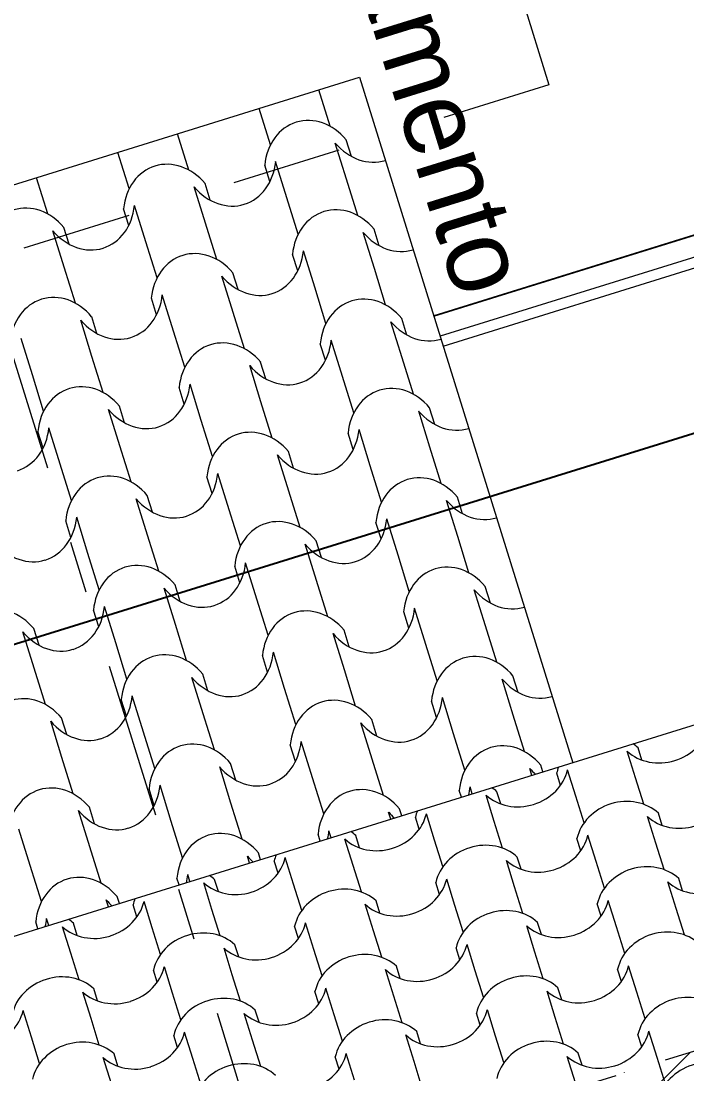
# Model space of a CAD drawing. Header units: metres. Extents: x -111189 to -108577, y -72951 to -72647.
# Drawn here: x -109748.625 to -109747.344, y -72917.476 to -72915.449 of the extents above; entities that cross this region are included whole.
import ezdxf

# ---------------------------------------------------------------- set-up
doc = ezdxf.new("R2010")
doc.units = ezdxf.units.M
doc.header["$MEASUREMENT"] = 0
doc.set_wipeout_variables(frame=1)
for name, pattern in [('Dashed', [0.423333, 0.211667, -0.211667]), ('OTK - Traço Ponto', [0.2, 0.1, -0.05, 0, -0.05]), ('OTK - Traço Ponto CORTES_ALÇ', [0.6, 0.3, -0.15, 0, -0.15]), ('Wipeout_Contour', [1, 0, -1])]:
    doc.linetypes.add(name, pattern=pattern)
for name, color, linetype in [('00 - Cotas Implantação', 7, 'Continuous'), ('00 - DESENHO 2D', 7, 'Continuous'), ('00 - Muros - Pormenores', 7, 'Continuous'), ('00 - TEXTO GERAL', 7, 'Continuous'), ('02 - PASSEIOS', 7, 'Continuous'), ('03 - COBERTURA', 7, 'Continuous'), ('03 - LAJES', 7, 'Continuous'), ('06 - ESCADAS _ GUARDAS', 7, 'Continuous'), ('07 - MUROS', 7, 'Continuous'), ('13 - IMPLANTAÇÃO (apoio).Layer Apoio', 7, 'Continuous'), ('14 - CORTES.Marcadores', 7, 'Continuous')]:
    doc.layers.add(name, color=color, linetype=linetype)
doc.styles.add('ESTILO_GERADO_2', font='malgunsl.ttf')
doc.styles.add('ESTILO_GERADO_3', font='AGENCYR.TTF')
doc.dimstyles.new('ESTILO_GERADO__1', dxfattribs={"dimtxt": 0.15, "dimasz": 0.095, "dimexe": 0.18, "dimexo": 0.5, "dimgap": 0, "dimtad": 1, "dimzin": 0, "dimdsep": 46, "dimtxsty": 'ESTILO_GERADO_2', "dimblk": 'ARROWHEAD_2', "dimblk1": 'ARROWHEAD_2', "dimblk2": 'ARROWHEAD_2', "dimcen": 0.09, "dimclrd": 7, "dimclre": 7, "dimclrt": 7, "dimadec": 0, "dimazin": 0, "dimtfac": 1, "dimtdec": 4, "dimtmove": 0, "dimatfit": 3, "dimfxl": 1, "dimtolj": 1, "dimtzin": 0, "dimarcsym": 0})
doc.dimstyles.new('ESTILO_GERADO__2', dxfattribs={"dimtxt": 0.15, "dimasz": 0.057, "dimexe": 0.18, "dimexo": 0.05, "dimgap": 0, "dimtad": 1, "dimzin": 0, "dimdsep": 46, "dimtxsty": 'ESTILO_GERADO_3', "dimblk": 'ARROWHEAD_2', "dimblk1": 'ARROWHEAD_2', "dimblk2": 'ARROWHEAD_2', "dimcen": 0.09, "dimclrd": 7, "dimclre": 7, "dimclrt": 7, "dimadec": 0, "dimazin": 0, "dimtfac": 1, "dimtdec": 4, "dimtmove": 0, "dimatfit": 3, "dimfxl": 1, "dimtolj": 1, "dimtzin": 0, "dimarcsym": 0})

# ---------------------------------------------------------------- blocks, each defined once
blk = doc.blocks.new('Malha_4_1', base_point=(-111170.9885, -72913.7301))
at = {"color": 254, "linetype": 'Wipeout_Contour', "lineweight": 0, "ltscale": 664729.494816}
blk.add_wipeout([(-111170.9885, -72913.7301), (-111169.5848, -72918.303), (-111163.4662, -72916.4009), (-111164.8874, -72911.8291), (-111165.9179, -72912.1735)], dxfattribs=at).dxf.layer = '07 - MUROS'
at = {"layer": '07 - MUROS', "color": 7, "linetype": 'Continuous', "lineweight": 13, "flags": 128}
blk.add_lwpolyline([(-111169.1639, -72916.6002), (-111170.0304, -72916.8695), (-111170.9885, -72913.7301), (-111165.9179, -72912.1735), (-111164.8874, -72911.8291), (-111163.9118, -72914.9675), (-111165.4397, -72915.4424)], dxfattribs=at)
blk = doc.blocks.new('Malha_8_1', base_point=(-111182.45, -72914.5203))
at = {"color": 254, "linetype": 'Wipeout_Contour', "lineweight": 0, "ltscale": 1861428.278801215}
blk.add_wipeout([(-111182.45, -72914.5203), (-111181.1398, -72916.9324), (-111179.283, -72920.3506), (-111178.6992, -72921.4255), (-111173.1932, -72931.5618), (-111171.3979, -72934.867), (-111163.9365, -72948.6033), (-111162.5896, -72948.18), (-111170.1617, -72934.1975), (-111171.9536, -72930.8885), (-111177.4458, -72920.7467), (-111178.0283, -72919.6711), (-111179.8807, -72916.2505), (-111181.0503, -72914.0907)], dxfattribs=at).dxf.layer = '02 - PASSEIOS'
blk = doc.blocks.new('Laje_10_1', base_point=(-111163.6747, -72914.895))
at = {"layer": '03 - LAJES', "color": 7, "linetype": 'Continuous', "lineweight": 13, "flags": 128}
blk.add_lwpolyline([(-111165.4393, -72915.4435), (-111163.6747, -72914.895), (-111163.5856, -72915.1814), (-111164.1191, -72915.3473), (-111163.941, -72915.9202)], dxfattribs=at)
blk = doc.blocks.new('Guarda_4_1', base_point=(-110957.0649, -73026.2797))
at = {"layer": '06 - ESCADAS _ GUARDAS', "color": 7, "linetype": 'Continuous', "lineweight": 13}
for p, q in [((-111163.8614, -72914.9949), (-111165.4274, -72915.4817)), ((-111165.4215, -72915.5008), (-111163.8363, -72915.008))]:
    blk.add_line(p, q, dxfattribs=at)
at = {"layer": '06 - ESCADAS _ GUARDAS', "color": 254, "linetype": 'Continuous', "lineweight": 13}
for p, q in [((-111163.8614, -72914.9949), (-111165.4274, -72915.4817)), ((-111165.4215, -72915.5008), (-111163.8363, -72915.008))]:
    blk.add_line(p, q, dxfattribs=at)
blk = doc.blocks.new('ARROWHEAD_2')
at = {"color": 0, "linetype": 'Continuous', "lineweight": 0}
for p, q in [((-0.378, -0.655), (0.378, 0.655)), ((0, 0), (-1, 0))]:
    blk.add_line(p, q, dxfattribs=at)
blk = doc.blocks.new('*D3305')
at = {"layer": '00 - Muros - Pormenores', "color": 7, "linetype": 'Continuous', "lineweight": -2, "transparency": 16777216}
for p, q in [((-109747.4711, -72911.6158), (-109747.5408, -72911.3914)), ((-109747.5418, -72911.5802), (-109754.7426, -72913.8187)), ((-109762.4061, -72916.201), (-109755.0294, -72913.9078)), ((-109762.2869, -72916.7765), (-109762.514, -72916.046))]:
    blk.add_line(p, q, dxfattribs=at)
at = {"layer": 'Defpoints', "color": 0, "linetype": 'Continuous', "transparency": 16777216}
for p in [(-109747.4562, -72911.6636), (-109762.4605, -72916.2179), (-109762.2721, -72916.8242)]:
    blk.add_point(p, dxfattribs=at)
at = {"layer": '00 - Muros - Pormenores', "color": 7, "linetype": 'Continuous', "lineweight": -2, "transparency": 16777216, "xscale": 0.05700000000000001, "yscale": 0.05700000000000001, "zscale": 0.05700000000000001}
for p, rotation in [((-109747.4874, -72911.5633), 17.26850926959835), ((-109762.4605, -72916.2179), 197.2685092695984)]:
    blk.add_blockref('ARROWHEAD_2', p, dxfattribs=dict(at, rotation=rotation))
at = {"layer": '00 - Muros - Pormenores', "color": 7, "linetype": 'Continuous', "lineweight": 5, "transparency": 16777216, "insert": (-109754.886, -72913.8632), "char_height": 0.15, "attachment_point": 5, "rotation": 17.2685, "style": 'ESTILO_GERADO_3'}
blk.add_mtext('\\A1;15.68', dxfattribs=at)
blk = doc.blocks.new('Viga_16_1', base_point=(-111165.5824, -72914.9833))
at = {"layer": '03 - COBERTURA', "color": 7, "linetype": 'Continuous', "lineweight": 13}
for p, q in [((-111169.3066, -72916.141), (-111165.5824, -72914.9833)), ((-111165.5824, -72914.9833), (-111165.1722, -72916.3029)), ((-111165.5824, -72914.9833), (-111165.1722, -72916.3029))]:
    blk.add_line(p, q, dxfattribs=at)
at = {"layer": '03 - COBERTURA', "color": 253, "linetype": 'Continuous', "lineweight": 9}
for p, q in [((-111165.6391, -72915.0775), (-111165.6608, -72915.0077)), ((-111165.7539, -72915.1131), (-111165.7756, -72915.0434)), ((-111165.9108, -72915.1619), (-111165.9325, -72915.0921)), ((-111165.598, -72915.1355), (-111165.608, -72915.1034)), ((-111166.0256, -72915.1976), (-111166.0473, -72915.1278)), ((-111165.6073, -72915.1797), (-111165.629, -72915.1099)), ((-111165.7221, -72915.2154), (-111165.7438, -72915.1456)), ((-111165.7549, -72915.1842), (-111165.7648, -72915.1522)), ((-111166.1824, -72915.2463), (-111166.2041, -72915.1766)), ((-111165.8697, -72915.2199), (-111165.8797, -72915.1879)), ((-111165.5856, -72915.2495), (-111165.6073, -72915.1797)), ((-111165.879, -72915.2641), (-111165.9007, -72915.1944)), ((-111165.9938, -72915.2998), (-111166.0155, -72915.2301)), ((-111165.7005, -72915.2851), (-111165.7221, -72915.2154)), ((-111166.0265, -72915.2687), (-111166.0365, -72915.2366)), ((-111165.8573, -72915.3339), (-111165.879, -72915.2641)), ((-111166.1506, -72915.3486), (-111166.1723, -72915.2788)), ((-111166.1413, -72915.3044), (-111166.1513, -72915.2723)), ((-111165.5539, -72915.3517), (-111165.5755, -72915.2819)), ((-111165.5446, -72915.3075), (-111165.5545, -72915.2754)), ((-111165.9721, -72915.3696), (-111165.9938, -72915.2998)), ((-111165.7014, -72915.3562), (-111165.7114, -72915.3242)), ((-111165.6687, -72915.3874), (-111165.6904, -72915.3176)), ((-111166.129, -72915.4183), (-111166.1506, -72915.3486)), ((-111165.5322, -72915.4215), (-111165.5539, -72915.3517)), ((-111165.8255, -72915.4361), (-111165.8472, -72915.3664)), ((-111165.8162, -72915.3919), (-111165.8262, -72915.3599)), ((-111165.647, -72915.4571), (-111165.6687, -72915.3874)), ((-111165.9731, -72915.4407), (-111165.983, -72915.4086)), ((-111165.9403, -72915.4718), (-111165.962, -72915.4021)), ((-111166.0972, -72915.5206), (-111166.1189, -72915.4508)), ((-111166.0879, -72915.4764), (-111166.0978, -72915.4443)), ((-111165.8038, -72915.5059), (-111165.8255, -72915.4361)), ((-111165.4911, -72915.4795), (-111165.5011, -72915.4474)), ((-111165.9186, -72915.5416), (-111165.9403, -72915.4718)), ((-111165.5004, -72915.5237), (-111165.5221, -72915.4539)), ((-111166.212, -72915.5563), (-111166.2337, -72915.4865)), ((-111165.6152, -72915.5594), (-111165.6369, -72915.4896)), ((-111165.6479, -72915.5282), (-111165.6579, -72915.4962)), ((-111166.0755, -72915.5903), (-111166.0972, -72915.5206)), ((-111165.7628, -72915.5639), (-111165.7727, -72915.5319)), ((-111165.4787, -72915.5935), (-111165.5004, -72915.5237)), ((-111165.7721, -72915.6081), (-111165.7937, -72915.5384)), ((-111166.1903, -72915.626), (-111166.212, -72915.5563)), ((-111165.8869, -72915.6438), (-111165.9085, -72915.5741)), ((-111165.5935, -72915.6291), (-111165.6152, -72915.5594)), ((-111165.9196, -72915.6127), (-111165.9296, -72915.5806)), ((-111165.7504, -72915.6779), (-111165.7721, -72915.6081)), ((-111166.0437, -72915.6926), (-111166.0654, -72915.6228)), ((-111166.0344, -72915.6484), (-111166.0444, -72915.6163)), ((-111165.4469, -72915.6957), (-111165.4686, -72915.6259)), ((-111165.4376, -72915.6515), (-111165.4476, -72915.6194)), ((-111165.8652, -72915.7136), (-111165.8869, -72915.6438)), ((-111166.1913, -72915.6971), (-111166.2012, -72915.6651)), ((-111166.1585, -72915.7283), (-111166.1802, -72915.6585)), ((-111165.5945, -72915.7002), (-111165.6044, -72915.6682)), ((-111165.5617, -72915.7314), (-111165.5834, -72915.6616)), ((-111166.022, -72915.7623), (-111166.0437, -72915.6926)), ((-111165.4252, -72915.7655), (-111165.4469, -72915.6957)), ((-111165.7186, -72915.7801), (-111165.7403, -72915.7104)), ((-111165.7093, -72915.7359), (-111165.7193, -72915.7039)), ((-111166.1368, -72915.798), (-111166.1585, -72915.7283)), ((-111165.5401, -72915.8011), (-111165.5617, -72915.7314)), ((-111165.8661, -72915.7847), (-111165.8761, -72915.7526)), ((-111165.8334, -72915.8158), (-111165.8551, -72915.7461)), ((-111165.9902, -72915.8646), (-111166.0119, -72915.7948)), ((-111165.9809, -72915.8204), (-111165.9909, -72915.7883)), ((-111165.6969, -72915.8499), (-111165.7186, -72915.7801)), ((-111165.3842, -72915.8235), (-111165.3941, -72915.7914)), ((-111165.8117, -72915.8856), (-111165.8334, -72915.8158)), ((-111165.3935, -72915.8677), (-111165.4151, -72915.7979)), ((-111166.1378, -72915.8691), (-111166.1478, -72915.8371)), ((-111166.1051, -72915.9003), (-111166.1267, -72915.8305)), ((-111165.5083, -72915.9034), (-111165.53, -72915.8336)), ((-111165.541, -72915.8722), (-111165.551, -72915.8402)), ((-111165.9686, -72915.9343), (-111165.9902, -72915.8646)), ((-111165.6558, -72915.9079), (-111165.6658, -72915.8759)), ((-111165.3718, -72915.9375), (-111165.3935, -72915.8677)), ((-111165.6651, -72915.9521), (-111165.6868, -72915.8824)), ((-111166.0834, -72915.97), (-111166.1051, -72915.9003)), ((-111165.7799, -72915.9878), (-111165.8016, -72915.9181)), ((-111165.4866, -72915.9731), (-111165.5083, -72915.9034)), ((-111165.8127, -72915.9567), (-111165.8226, -72915.9246)), ((-111165.6434, -72916.0219), (-111165.6651, -72915.9521)), ((-111165.9368, -72916.0366), (-111165.9585, -72915.9668)), ((-111165.9275, -72915.9924), (-111165.9374, -72915.9603)), ((-111165.34, -72916.0397), (-111165.3617, -72915.9699)), ((-111165.3307, -72915.9955), (-111165.3407, -72915.9634)), ((-111165.7582, -72916.0576), (-111165.7799, -72915.9878)), ((-111166.0843, -72916.0411), (-111166.0943, -72916.0091)), ((-111166.0516, -72916.0723), (-111166.0733, -72916.0025)), ((-111165.4875, -72916.0442), (-111165.4975, -72916.0122)), ((-111165.4548, -72916.0754), (-111165.4765, -72916.0056)), ((-111165.9151, -72916.1063), (-111165.9368, -72916.0366)), ((-111165.3183, -72916.1095), (-111165.34, -72916.0397)), ((-111166.2084, -72916.121), (-111166.2301, -72916.0513)), ((-111166.1991, -72916.0768), (-111166.2091, -72916.0448)), ((-111165.6116, -72916.1241), (-111165.6333, -72916.0544)), ((-111165.6023, -72916.0799), (-111165.6123, -72916.0479)), ((-111166.0299, -72916.142), (-111166.0516, -72916.0723)), ((-111165.4331, -72916.1451), (-111165.4548, -72916.0754)), ((-111165.7592, -72916.1287), (-111165.7692, -72916.0966)), ((-111165.7265, -72916.1598), (-111165.7481, -72916.0901)), ((-111166.1867, -72916.1908), (-111166.2084, -72916.121)), ((-111165.8833, -72916.2086), (-111165.905, -72916.1388)), ((-111165.874, -72916.1644), (-111165.884, -72916.1323)), ((-111165.59, -72916.1939), (-111165.6116, -72916.1241)), ((-111165.2865, -72916.2117), (-111165.3082, -72916.1419)), ((-111165.2772, -72916.1675), (-111165.2872, -72916.1354)), ((-111165.7048, -72916.2296), (-111165.7265, -72916.1598)), ((-111166.0308, -72916.2131), (-111166.0408, -72916.1811)), ((-111165.9981, -72916.2443), (-111166.0198, -72916.1745)), ((-111165.4013, -72916.2474), (-111165.423, -72916.1776)), ((-111165.4341, -72916.2162), (-111165.444, -72916.1842)), ((-111166.155, -72916.293), (-111166.1766, -72916.2233)), ((-111166.1457, -72916.2488), (-111166.1556, -72916.2168)), ((-111165.8616, -72916.2783), (-111165.8833, -72916.2086)), ((-111165.5489, -72916.2519), (-111165.5588, -72916.2199)), ((-111165.2648, -72916.2815), (-111165.2865, -72916.2117)), ((-111165.5582, -72916.2961), (-111165.5799, -72916.2264)), ((-111165.9764, -72916.314), (-111165.9981, -72916.2443)), ((-111165.673, -72916.3318), (-111165.6947, -72916.2621)), ((-111165.3797, -72916.3171), (-111165.4013, -72916.2474)), ((-111165.7057, -72916.3007), (-111165.7157, -72916.2686)), ((-111166.1333, -72916.3628), (-111166.155, -72916.293)), ((-111165.8205, -72916.3364), (-111165.8305, -72916.3043)), ((-111165.5365, -72916.3659), (-111165.5582, -72916.2961)), ((-111165.8298, -72916.3806), (-111165.8515, -72916.3108)), ((-111165.2506, -72916.3273), (-111165.2547, -72916.3139)), ((-111165.2296, -72916.3208), (-111165.2337, -72916.3074)), ((-111165.6513, -72916.4016), (-111165.673, -72916.3318)), ((-111165.9774, -72916.3851), (-111165.9873, -72916.3531)), ((-111165.9446, -72916.4163), (-111165.9663, -72916.3465)), ((-111165.3864, -72916.3695), (-111165.3906, -72916.3562)), ((-111165.3654, -72916.363), (-111165.3696, -72916.3496)), ((-111165.8081, -72916.4503), (-111165.8298, -72916.3806)), ((-111166.1015, -72916.465), (-111166.1232, -72916.3953)), ((-111166.0922, -72916.4208), (-111166.1022, -72916.3888)), ((-111165.5222, -72916.4118), (-111165.5264, -72916.3984)), ((-111165.5012, -72916.4052), (-111165.5054, -72916.3919)), ((-111165.923, -72916.486), (-111165.9446, -72916.4163)), ((-111166.2163, -72916.5007), (-111166.238, -72916.431)), ((-111165.6581, -72916.454), (-111165.6622, -72916.4406)), ((-111165.637, -72916.4475), (-111165.6412, -72916.4341)), ((-111166.0798, -72916.5348), (-111166.1015, -72916.465)), ((-111165.7939, -72916.4962), (-111165.798, -72916.4828)), ((-111165.7729, -72916.4897), (-111165.777, -72916.4763)), ((-111166.1946, -72916.5705), (-111166.2163, -72916.5007)), ((-111165.9297, -72916.5384), (-111165.9339, -72916.5251)), ((-111165.9087, -72916.5319), (-111165.9129, -72916.5185)), ((-111166.0655, -72916.5807), (-111166.0697, -72916.5673)), ((-111166.0445, -72916.5741), (-111166.0487, -72916.5608)), ((-111166.1804, -72916.6164), (-111166.1845, -72916.603)), ((-111166.2014, -72916.6229), (-111166.2055, -72916.6095)), ((-111165.0725, -72916.9003), (-111165.0726, -72916.8997))]:
    blk.add_line(p, q, dxfattribs=at)
for centre, major_axis, start_param, end_param in [((-111165.6717, -72915.1751), (-0.0327, 0.1052), 5.178468, 7.387902), ((-111165.5653, -72915.0375), (-0.0329, 0.1058), 2.041835, 3.138617), ((-111165.9434, -72915.2595), (-0.0327, 0.1052), 5.178468, 7.387902), ((-111165.8374, -72915.1221), (-0.0329, 0.1058), 3.144569, 4.24135), ((-111165.8369, -72915.1219), (-0.0329, 0.1058), 2.041835, 3.138617), ((-111166.215, -72915.3439), (-0.0327, 0.1052), 5.178468, 7.387902), ((-111166.1091, -72915.2065), (-0.0329, 0.1058), 3.144569, 4.24135), ((-111165.6183, -72915.3471), (-0.0327, 0.1052), 5.178468, 7.387902), ((-111166.1086, -72915.2064), (-0.0329, 0.1058), 2.041835, 3.138617), ((-111165.5118, -72915.2095), (-0.0329, 0.1058), 2.041835, 3.138617), ((-111165.8899, -72915.4315), (-0.0327, 0.1052), 5.178468, 7.387902), ((-111165.784, -72915.2941), (-0.0329, 0.1058), 3.144569, 4.24135), ((-111165.7834, -72915.2939), (-0.0329, 0.1058), 2.041835, 3.138617), ((-111166.1616, -72915.5159), (-0.0327, 0.1052), 5.178468, 7.387902), ((-111166.0556, -72915.3785), (-0.0329, 0.1058), 3.144569, 4.24135), ((-111165.5648, -72915.5191), (-0.0327, 0.1052), 5.178468, 7.387902), ((-111166.0551, -72915.3784), (-0.0329, 0.1058), 2.041835, 3.138617), ((-111165.4583, -72915.3815), (-0.0329, 0.1058), 2.041835, 3.138617), ((-111165.8364, -72915.6035), (-0.0327, 0.1052), 5.178468, 7.387902), ((-111165.7305, -72915.4661), (-0.0329, 0.1058), 3.144569, 4.24135), ((-111165.73, -72915.4659), (-0.0329, 0.1058), 2.041835, 3.138617), ((-111166.1081, -72915.6879), (-0.0327, 0.1052), 5.178468, 7.387902), ((-111166.0022, -72915.5505), (-0.0329, 0.1058), 3.144569, 4.24135), ((-111165.5113, -72915.6911), (-0.0327, 0.1052), 5.178468, 7.387902), ((-111166.0016, -72915.5504), (-0.0329, 0.1058), 2.041835, 3.138617), ((-111165.4049, -72915.5535), (-0.0329, 0.1058), 2.041835, 3.138617), ((-111166.2738, -72915.635), (-0.0329, 0.1058), 3.144569, 4.24135), ((-111165.783, -72915.7755), (-0.0327, 0.1052), 5.178468, 7.387902), ((-111165.677, -72915.6381), (-0.0329, 0.1058), 3.144569, 4.24135), ((-111165.6765, -72915.6379), (-0.0329, 0.1058), 2.041835, 3.138617), ((-111166.0546, -72915.8599), (-0.0327, 0.1052), 5.178468, 7.387902), ((-111165.9487, -72915.7225), (-0.0329, 0.1058), 3.144569, 4.24135), ((-111165.4579, -72915.8631), (-0.0327, 0.1052), 5.178468, 7.387902), ((-111165.9482, -72915.7224), (-0.0329, 0.1058), 2.041835, 3.138617), ((-111165.3514, -72915.7255), (-0.0329, 0.1058), 2.041835, 3.138617), ((-111166.2203, -72915.807), (-0.0329, 0.1058), 3.144569, 4.24135), ((-111165.7295, -72915.9475), (-0.0327, 0.1052), 5.178468, 7.387902), ((-111165.6236, -72915.8101), (-0.0329, 0.1058), 3.144569, 4.24135), ((-111166.2198, -72915.8068), (-0.0329, 0.1058), 2.041835, 3.138617), ((-111165.623, -72915.8099), (-0.0329, 0.1058), 2.041835, 3.138617), ((-111166.0012, -72916.0319), (-0.0327, 0.1052), 5.178468, 7.387902), ((-111165.8952, -72915.8945), (-0.0329, 0.1058), 3.144569, 4.24135), ((-111165.4044, -72916.0351), (-0.0327, 0.1052), 5.178468, 7.387902), ((-111165.8947, -72915.8944), (-0.0329, 0.1058), 2.041835, 3.138617), ((-111165.2979, -72915.8975), (-0.0329, 0.1058), 2.041835, 3.138617), ((-111166.2728, -72916.1164), (-0.0327, 0.1052), 5.178468, 7.387902), ((-111166.1669, -72915.979), (-0.0329, 0.1058), 3.144569, 4.24135), ((-111165.676, -72916.1195), (-0.0327, 0.1052), 5.178468, 7.387902), ((-111165.5701, -72915.9821), (-0.0329, 0.1058), 3.144569, 4.24135), ((-111166.1664, -72915.9788), (-0.0329, 0.1058), 2.041835, 3.138617), ((-111165.5696, -72915.9819), (-0.0329, 0.1058), 2.041835, 3.138617), ((-111165.9477, -72916.2039), (-0.0327, 0.1052), 5.178468, 7.387902), ((-111165.8418, -72916.0665), (-0.0329, 0.1058), 3.144569, 4.24135), ((-111165.3509, -72916.2071), (-0.0327, 0.1052), 5.178468, 7.387902), ((-111165.8412, -72916.0664), (-0.0329, 0.1058), 2.041835, 3.138617), ((-111165.2444, -72916.0695), (-0.0329, 0.1058), 2.041835, 3.138617), ((-111166.2194, -72916.2884), (-0.0327, 0.1052), 5.178468, 7.387902), ((-111166.1134, -72916.151), (-0.0329, 0.1058), 3.144569, 4.24135), ((-111165.6226, -72916.2915), (-0.0327, 0.1052), 5.178468, 7.387902), ((-111165.5166, -72916.1541), (-0.0329, 0.1058), 3.144569, 4.24135), ((-111166.1129, -72916.1508), (-0.0329, 0.1058), 2.041835, 3.138617), ((-111165.5161, -72916.1539), (-0.0329, 0.1058), 2.041835, 3.138617), ((-111165.8942, -72916.3759), (-0.0327, 0.1052), 5.178468, 7.387902), ((-111165.7883, -72916.2385), (-0.0329, 0.1058), 3.144569, 4.24135), ((-111165.2975, -72916.3791), (-0.0327, 0.1052), 5.178468, 7.387902), ((-111165.7878, -72916.2384), (-0.0329, 0.1058), 2.041835, 3.138617), ((-111165.191, -72916.2415), (-0.0329, 0.1058), 2.041835, 2.189874), ((-111166.1659, -72916.4604), (-0.0327, 0.1052), 5.178468, 7.387902), ((-111166.0599, -72916.323), (-0.0329, 0.1058), 3.144569, 4.24135), ((-111165.5691, -72916.4635), (-0.0327, 0.1052), 5.178468, 7.387902), ((-111165.4632, -72916.3261), (-0.0329, 0.1058), 4.093312, 4.24135), ((-111166.0594, -72916.3228), (-0.0329, 0.1058), 2.041835, 3.138617), ((-111165.4626, -72916.3259), (-0.0329, 0.1058), 2.041835, 2.189874), ((-111165.8408, -72916.5479), (-0.0327, 0.1052), 5.178468, 7.387902), ((-111165.7348, -72916.4105), (-0.0329, 0.1058), 4.093312, 4.24135), ((-111165.7343, -72916.4104), (-0.0329, 0.1058), 2.041835, 2.189874), ((-111166.1124, -72916.6324), (-0.0327, 0.1052), 5.178468, 7.387902), ((-111166.0065, -72916.495), (-0.0329, 0.1058), 4.093312, 4.24135), ((-111166.0059, -72916.4948), (-0.0329, 0.1058), 2.041835, 2.189874), ((-111166.2781, -72916.5794), (-0.0329, 0.1058), 4.093312, 4.24135)]:
    blk.add_ellipse(centre, major_axis=major_axis, ratio=0.834649, start_param=start_param, end_param=end_param, dxfattribs=at)
blk = doc.blocks.new('*X118', base_point=(-110957.0649, -73026.2797))
at = {"layer": '03 - COBERTURA', "color": 253, "linetype": 'Continuous', "lineweight": 9}
for p, q in [((-111165.0515, -72916.332), (-111165.0673, -72916.281)), ((-111165.039, -72916.2979), (-111165.0463, -72916.2744)), ((-111165.1959, -72916.3466), (-111165.2031, -72916.3232)), ((-111165.1663, -72916.3677), (-111165.1821, -72916.3167)), ((-111165.0356, -72916.383), (-111165.0515, -72916.332)), ((-111165.3231, -72916.4164), (-111165.339, -72916.3654)), ((-111165.3107, -72916.3823), (-111165.318, -72916.3589)), ((-111165.1504, -72916.4187), (-111165.1663, -72916.3677)), ((-111165.4379, -72916.4521), (-111165.4538, -72916.4011)), ((-111164.9999, -72916.4237), (-111165.0072, -72916.4002)), ((-111165.4675, -72916.4311), (-111165.4748, -72916.4076)), ((-111165.3073, -72916.4674), (-111165.3231, -72916.4164)), ((-111165.0124, -72916.4578), (-111165.0282, -72916.4068)), ((-111165.5823, -72916.4668), (-111165.5896, -72916.4433)), ((-111165.1272, -72916.4935), (-111165.143, -72916.4424)), ((-111165.5948, -72916.5009), (-111165.6106, -72916.4499)), ((-111165.4221, -72916.5031), (-111165.4379, -72916.4521)), ((-111165.1568, -72916.4724), (-111165.164, -72916.449)), ((-111164.9965, -72916.5088), (-111165.0124, -72916.4578)), ((-111165.7096, -72916.5366), (-111165.7254, -72916.4856)), ((-111165.2716, -72916.5081), (-111165.2789, -72916.4847)), ((-111165.7392, -72916.5155), (-111165.7465, -72916.4921)), ((-111165.5789, -72916.5519), (-111165.5948, -72916.5009)), ((-111165.284, -72916.5422), (-111165.2999, -72916.4912)), ((-111165.1113, -72916.5445), (-111165.1272, -72916.4935)), ((-111165.3988, -72916.5779), (-111165.4147, -72916.5269)), ((-111164.9608, -72916.5495), (-111164.9681, -72916.526)), ((-111165.8664, -72916.5853), (-111165.8823, -72916.5343)), ((-111165.854, -72916.5512), (-111165.8613, -72916.5278)), ((-111165.6937, -72916.5876), (-111165.7096, -72916.5366)), ((-111165.4284, -72916.5569), (-111165.4357, -72916.5334)), ((-111165.2682, -72916.5932), (-111165.284, -72916.5422)), ((-111164.9733, -72916.5836), (-111164.9891, -72916.5325)), ((-111166.0108, -72916.6), (-111166.0181, -72916.5765)), ((-111165.9812, -72916.621), (-111165.9971, -72916.57)), ((-111165.8506, -72916.6363), (-111165.8664, -72916.5853)), ((-111165.5557, -72916.6267), (-111165.5715, -72916.5756)), ((-111165.5432, -72916.5926), (-111165.5505, -72916.5691)), ((-111165.383, -72916.6289), (-111165.3988, -72916.5779)), ((-111165.1176, -72916.5982), (-111165.1249, -72916.5748)), ((-111165.0881, -72916.6192), (-111165.1039, -72916.5682)), ((-111164.9574, -72916.6346), (-111164.9733, -72916.5836)), ((-111166.1381, -72916.6698), (-111166.1539, -72916.6188)), ((-111166.1256, -72916.6357), (-111166.1329, -72916.6122)), ((-111165.9654, -72916.672), (-111165.9812, -72916.621)), ((-111165.7001, -72916.6413), (-111165.7074, -72916.6179)), ((-111165.6705, -72916.6624), (-111165.6863, -72916.6113)), ((-111165.5398, -72916.6777), (-111165.5557, -72916.6267)), ((-111165.2449, -72916.668), (-111165.2608, -72916.617)), ((-111165.2325, -72916.6339), (-111165.2398, -72916.6105)), ((-111165.0722, -72916.6703), (-111165.0881, -72916.6192)), ((-111165.8273, -72916.7111), (-111165.8432, -72916.6601)), ((-111165.8149, -72916.677), (-111165.8222, -72916.6536)), ((-111165.6546, -72916.7134), (-111165.6705, -72916.6624)), ((-111165.3893, -72916.6827), (-111165.3966, -72916.6592)), ((-111165.3597, -72916.7037), (-111165.3756, -72916.6527)), ((-111165.2291, -72916.719), (-111165.2449, -72916.668)), ((-111166.1222, -72916.7208), (-111166.1381, -72916.6698)), ((-111165.9717, -72916.7258), (-111165.979, -72916.7023)), ((-111165.9421, -72916.7468), (-111165.958, -72916.6958)), ((-111165.5166, -72916.7525), (-111165.5324, -72916.7014)), ((-111165.5041, -72916.7184), (-111165.5114, -72916.6949)), ((-111165.3439, -72916.7547), (-111165.3597, -72916.7037)), ((-111165.0785, -72916.724), (-111165.0858, -72916.7006)), ((-111165.049, -72916.745), (-111165.0648, -72916.694)), ((-111165.8115, -72916.7621), (-111165.8273, -72916.7111)), ((-111166.099, -72916.7956), (-111166.1148, -72916.7445)), ((-111166.0865, -72916.7615), (-111166.0938, -72916.738)), ((-111165.9263, -72916.7978), (-111165.9421, -72916.7468)), ((-111165.661, -72916.7671), (-111165.6683, -72916.7437)), ((-111165.6314, -72916.7881), (-111165.6472, -72916.7371)), ((-111165.2058, -72916.7938), (-111165.2217, -72916.7428)), ((-111165.1934, -72916.7597), (-111165.2007, -72916.7362)), ((-111165.0331, -72916.7961), (-111165.049, -72916.745)), ((-111165.5007, -72916.8035), (-111165.5166, -72916.7525)), ((-111166.2138, -72916.8313), (-111166.2297, -72916.7802)), ((-111165.7882, -72916.8369), (-111165.8041, -72916.7859)), ((-111165.7758, -72916.8028), (-111165.7831, -72916.7794)), ((-111165.6155, -72916.8392), (-111165.6314, -72916.7881)), ((-111165.3502, -72916.8085), (-111165.3575, -72916.785)), ((-111165.3206, -72916.8295), (-111165.3365, -72916.7785)), ((-111166.0831, -72916.8466), (-111166.099, -72916.7956)), ((-111165.1899, -72916.8448), (-111165.2058, -72916.7938)), ((-111166.1979, -72916.8823), (-111166.2138, -72916.8313)), ((-111165.9326, -72916.8516), (-111165.9399, -72916.8281)), ((-111165.903, -72916.8726), (-111165.9189, -72916.8216)), ((-111165.4775, -72916.8782), (-111165.4933, -72916.8272)), ((-111165.465, -72916.8441), (-111165.4723, -72916.8207)), ((-111165.3048, -72916.8805), (-111165.3206, -72916.8295)), ((-111165.0394, -72916.8498), (-111165.0467, -72916.8263)), ((-111165.0099, -72916.8708), (-111165.0257, -72916.8198)), ((-111165.7724, -72916.8879), (-111165.7882, -72916.8369)), ((-111166.0599, -72916.9213), (-111166.0757, -72916.8703)), ((-111166.0474, -72916.8873), (-111166.0547, -72916.8638)), ((-111165.6219, -72916.8929), (-111165.6291, -72916.8695)), ((-111165.5923, -72916.9139), (-111165.6081, -72916.8629)), ((-111165.1667, -72916.9196), (-111165.1826, -72916.8686)), ((-111165.1543, -72916.8855), (-111165.1615, -72916.862)), ((-111164.994, -72916.9218), (-111165.0099, -72916.8708)), ((-111165.8872, -72916.9236), (-111165.903, -72916.8726)), ((-111165.4616, -72916.9293), (-111165.4775, -72916.8782))]:
    blk.add_line(p, q, dxfattribs=at)
for centre, major_axis, start_param, end_param in [((-111165.0001, -72916.2216), (0.0883, 0.0274), 4.715365, 5.812147), ((-111164.9995, -72916.2214), (0.0883, 0.0274), 3.612631, 4.709413), ((-111165.114, -72916.3334), (0.0878, 0.0273), 0.466079, 0.61283), ((-111165.2717, -72916.306), (0.0883, 0.0274), 4.715365, 5.812147), ((-111165.114, -72916.3334), (0.0878, 0.0273), 2.528763, 2.675513), ((-111165.2712, -72916.3058), (0.0883, 0.0274), 3.612631, 4.709413), ((-111165.3856, -72916.4178), (0.0878, 0.0273), 0.466079, 0.61283), ((-111165.0749, -72916.4592), (0.0878, 0.0273), 0.466079, 2.675513), ((-111165.5434, -72916.3905), (0.0883, 0.0274), 4.715365, 5.812147), ((-111165.3856, -72916.4178), (0.0878, 0.0273), 2.528763, 2.675513), ((-111164.9604, -72916.3472), (0.0883, 0.0274), 3.612631, 4.709413), ((-111165.6573, -72916.5023), (0.0878, 0.0273), 0.466079, 0.61283), ((-111165.2326, -72916.4318), (0.0883, 0.0274), 4.715365, 5.812147), ((-111165.5429, -72916.3903), (0.0883, 0.0274), 3.612631, 4.709413), ((-111165.3465, -72916.5436), (0.0878, 0.0273), 0.466079, 2.675513), ((-111165.815, -72916.4749), (0.0883, 0.0274), 4.715365, 5.812147), ((-111165.6573, -72916.5023), (0.0878, 0.0273), 2.528763, 2.675513), ((-111165.2321, -72916.4316), (0.0883, 0.0274), 3.612631, 4.709413), ((-111165.0358, -72916.585), (0.0878, 0.0273), 0.466079, 2.675513), ((-111165.929, -72916.5867), (0.0878, 0.0273), 0.466079, 0.61283), ((-111165.5043, -72916.5162), (0.0883, 0.0274), 4.715365, 5.812147), ((-111165.8145, -72916.4747), (0.0883, 0.0274), 3.612631, 4.709413), ((-111165.6182, -72916.6281), (0.0878, 0.0273), 0.466079, 2.675513), ((-111164.9213, -72916.473), (0.0883, 0.0274), 3.612631, 4.709413), ((-111165.929, -72916.5867), (0.0878, 0.0273), 2.528763, 2.675513), ((-111166.0867, -72916.5593), (0.0883, 0.0274), 4.715365, 5.812147), ((-111165.5038, -72916.5161), (0.0883, 0.0274), 3.612631, 4.709413), ((-111165.3074, -72916.6694), (0.0878, 0.0273), 0.466079, 2.675513), ((-111165.1935, -72916.5576), (0.0883, 0.0274), 4.715365, 5.812147), ((-111166.2006, -72916.6712), (0.0878, 0.0273), 0.466079, 0.61283), ((-111166.0862, -72916.5592), (0.0883, 0.0274), 3.612631, 4.709413), ((-111165.8898, -72916.7125), (0.0878, 0.0273), 0.466079, 2.675513), ((-111165.7759, -72916.6007), (0.0883, 0.0274), 4.715365, 5.812147), ((-111165.193, -72916.5574), (0.0883, 0.0274), 3.612631, 4.709413), ((-111164.9967, -72916.7107), (0.0878, 0.0273), 0.466079, 2.675513), ((-111165.7754, -72916.6005), (0.0883, 0.0274), 3.612631, 4.709413), ((-111165.5791, -72916.7539), (0.0878, 0.0273), 0.466079, 2.675513), ((-111165.4652, -72916.642), (0.0883, 0.0274), 4.715365, 5.812147), ((-111166.1615, -72916.797), (0.0878, 0.0273), 0.466079, 2.675513), ((-111166.0476, -72916.6851), (0.0883, 0.0274), 4.715365, 5.812147), ((-111165.4647, -72916.6419), (0.0883, 0.0274), 3.612631, 4.709413), ((-111165.2683, -72916.7952), (0.0878, 0.0273), 0.466079, 2.675513), ((-111165.1544, -72916.6834), (0.0883, 0.0274), 4.715365, 5.812147), ((-111166.0471, -72916.685), (0.0883, 0.0274), 3.612631, 4.709413), ((-111165.7368, -72916.7265), (0.0883, 0.0274), 4.715365, 5.812147), ((-111165.1539, -72916.6832), (0.0883, 0.0274), 3.612631, 4.709413), ((-111164.9576, -72916.8365), (0.0878, 0.0273), 0.466079, 2.675513), ((-111165.8507, -72916.8383), (0.0878, 0.0273), 0.466079, 2.675513), ((-111166.3193, -72916.7696), (0.0883, 0.0274), 4.715365, 5.812147), ((-111165.7363, -72916.7263), (0.0883, 0.0274), 3.612631, 4.709413), ((-111165.4261, -72916.7678), (0.0883, 0.0274), 4.715365, 5.812147), ((-111165.54, -72916.8796), (0.0878, 0.0273), 0.466079, 2.675513), ((-111166.0085, -72916.8109), (0.0883, 0.0274), 4.715365, 5.812147), ((-111165.4256, -72916.7677), (0.0883, 0.0274), 3.612631, 4.709413), ((-111165.1153, -72916.8092), (0.0883, 0.0274), 4.715365, 5.812147), ((-111166.1224, -72916.9227), (0.0878, 0.0273), 0.466079, 2.675513), ((-111165.2292, -72916.921), (0.0878, 0.0273), 0.466079, 2.675513), ((-111166.008, -72916.8108), (0.0883, 0.0274), 3.612631, 4.709413), ((-111165.6977, -72916.8523), (0.0883, 0.0274), 4.715365, 5.812147), ((-111165.1148, -72916.809), (0.0883, 0.0274), 3.612631, 4.709413), ((-111165.8116, -72916.9641), (0.0878, 0.0273), 0.466079, 2.675513), ((-111164.9185, -72916.9623), (0.0878, 0.0273), 0.466079, 2.675513)]:
    blk.add_ellipse(centre, major_axis=major_axis, ratio=0.876216, start_param=start_param, end_param=end_param, dxfattribs=at)
blk = doc.blocks.new('Cobertura_1_1', base_point=(-111163.2146, -72915.6944))
at = {"layer": '03 - COBERTURA', "color": 7, "linetype": 'Continuous', "lineweight": 13, "flags": 128}
blk.add_lwpolyline([(-111173.289, -72918.8262), (-111163.2146, -72915.6944)], dxfattribs=at)
at = {"layer": '03 - COBERTURA', "color": 7, "linetype": 'Continuous', "lineweight": 13}
blk.add_blockref('*X118', (-110957.0649, -73026.2797), dxfattribs=at)
blk = doc.blocks.new('*D3310')
at = {"layer": '00 - Cotas Implantação', "color": 7, "linetype": 'Continuous', "lineweight": -2, "transparency": 16777216}
for p, q in [((-109745.7673, -72916.423), (-109746.0095, -72915.6437)), ((-109746.0468, -72915.8438), (-109750.5768, -72917.252)), ((-109755.5578, -72918.8004), (-109750.9647, -72917.3726)), ((-109755.4597, -72919.436), (-109755.702, -72918.6568))]:
    blk.add_line(p, q, dxfattribs=at)
at = {"layer": 'Defpoints', "color": 0, "linetype": 'Continuous', "transparency": 16777216}
for p in [(-109745.6188, -72916.9005), (-109755.6486, -72918.8286), (-109755.3113, -72919.9135)]:
    blk.add_point(p, dxfattribs=at)
at = {"layer": '00 - Cotas Implantação', "color": 7, "linetype": 'Continuous', "lineweight": -2, "transparency": 16777216, "xscale": 0.095, "yscale": 0.095, "zscale": 0.095}
for p, rotation in [((-109745.9561, -72915.8156), 17.26850926959835), ((-109755.6486, -72918.8286), 197.2685092695984)]:
    blk.add_blockref('ARROWHEAD_2', p, dxfattribs=dict(at, rotation=rotation))
at = {"layer": '00 - Cotas Implantação', "color": 7, "linetype": 'Continuous', "lineweight": 5, "transparency": 16777216, "insert": (-109750.7707, -72917.3123), "char_height": 0.15, "attachment_point": 5, "rotation": 17.2685, "style": 'ESTILO_GERADO_2'}
blk.add_mtext('\\A1;10.15', dxfattribs=at)
blk = doc.blocks.new('Plano de Corte_3_1', base_point=(-111167.6079, -72911.1514))
at = {"layer": '14 - CORTES.Marcadores', "color": 7, "linetype": 'OTK - Traço Ponto CORTES_ALÇ', "lineweight": 5}
blk.add_line((-111167.5189, -72911.4379), (-111160.6906, -72933.4035), dxfattribs=at)

msp = doc.modelspace()

# ---------------------------------------------------------------- block references
at = {"layer": '07 - MUROS', "color": 7, "lineweight": 13}
msp.add_blockref('Malha_4_1', (-109753.3799, -72914.3038), dxfattribs=at)

# ---------------------------------------------------------------- next in the draw order: block references
at = {"layer": '02 - PASSEIOS', "color": 7, "lineweight": 13}
msp.add_blockref('Malha_8_1', (-109764.8414, -72915.0941), dxfattribs=at)

# ---------------------------------------------------------------- next in the draw order: hatches: boundary and pattern name
at = {"layer": '13 - IMPLANTAÇÃO (apoio).Layer Apoio', "linetype": 'Continuous', "lineweight": 13}
h = msp.add_hatch(dxfattribs=at)
h.set_pattern_fill('MASONRY_BLOCK_0001', color=134, style=0, pattern_type=2)
h.set_pattern_definition([(45, (-109748.98825, -72923.15774), (-0.1272792, 0.1272792), [])])
h.paths.add_polyline_path([(-109755.3113, -72919.9135), (-109753.7529, -72924.9269), (-109753.5133, -72924.8524), (-109752.1181, -72929.3405), (-109742.6652, -72926.402), (-109745.6188, -72916.9005)])

# ---------------------------------------------------------------- next in the draw order: linework, layer by layer
at = {"layer": '00 - DESENHO 2D', "color": 252, "linetype": 'Dashed', "lineweight": 9, "flags": 128}
msp.add_lwpolyline([(-109747.6094, -72915.5718), (-109752.384, -72917.056), (-109753.1261, -72914.6687), (-109748.3515, -72913.1844)], close=True, dxfattribs=at)
at = {"layer": '13 - IMPLANTAÇÃO (apoio).Layer Apoio', "color": 134, "linetype": 'OTK - Traço Ponto', "lineweight": 13, "flags": 128}
msp.add_lwpolyline([(-109755.3113, -72919.9135), (-109753.7529, -72924.9269), (-109753.5133, -72924.8524), (-109752.1181, -72929.3405), (-109742.6652, -72926.402), (-109745.6188, -72916.9005)], close=True, dxfattribs=at)

# ---------------------------------------------------------------- next in the draw order: block references
at = {"layer": '03 - COBERTURA', "color": 7, "lineweight": 13}
msp.add_blockref('Viga_16_1', (-109747.9738, -72915.5571), dxfattribs=at)
at = {"layer": '03 - COBERTURA', "color": 7, "linetype": 'Continuous', "lineweight": 13}
msp.add_blockref('Cobertura_1_1', (-109745.606, -72916.2682), dxfattribs=at)
at = {"layer": '03 - LAJES', "color": 7, "linetype": 'Continuous', "lineweight": 13}
msp.add_blockref('Laje_10_1', (-109746.0661, -72915.4687), dxfattribs=at)
at = {"layer": '06 - ESCADAS _ GUARDAS', "color": 7, "linetype": 'Continuous', "lineweight": 13}
msp.add_blockref('Guarda_4_1', (-109539.4563, -73026.8535), dxfattribs=at)
at = {"layer": '14 - CORTES.Marcadores', "color": 7, "lineweight": 5}
msp.add_blockref('Plano de Corte_3_1', (-109749.9993, -72911.7252), dxfattribs=at)

# ---------------------------------------------------------------- next in the draw order: texts
at = {"layer": '00 - TEXTO GERAL', "color": 252, "linetype": 'Continuous', "lineweight": 9, "insert": (-109748.3705, -72913.6005), "char_height": 0.15, "attachment_point": 1, "rotation": 287.2685, "style": 'ESTILO_GERADO_3'}
msp.add_mtext('\\A1;{\\pqj;\\fAgency FB|b0|i0|c0|p0;\\W1.000000;1 Lugar de Estacionamento}', dxfattribs=at)

# ---------------------------------------------------------------- next in the draw order: dimensions: what is measured, and where the dimension line sits
at = {"layer": '00 - Cotas Implantação', "color": 7, "linetype": 'Continuous', "lineweight": 5}
dim = msp.add_linear_dim(base=(-109755.6486, -72918.8286), p1=(-109745.6188, -72916.9005), p2=(-109755.3113, -72919.9135), angle=197.2685, dimstyle='ESTILO_GERADO__1', dxfattribs=at)
dim.commit()
dim.dimension.update_dxf_attribs({"geometry": '*D3310', "text_midpoint": (-109750.7707, -72917.3123), "dimtype": 160, "text_rotation": 17.2685})
at = {"layer": '00 - Muros - Pormenores', "color": 7, "linetype": 'Continuous', "lineweight": 5}
dim = msp.add_linear_dim(base=(-109762.4605, -72916.2179), p1=(-109747.4562, -72911.6636), p2=(-109762.2721, -72916.8242), angle=197.2685, dimstyle='ESTILO_GERADO__2', dxfattribs=at)
dim.commit()
dim.dimension.update_dxf_attribs({"geometry": '*D3305', "text_midpoint": (-109754.886, -72913.8632), "dimtype": 160, "text_rotation": 17.2685})

doc.saveas('drawing.dxf')
